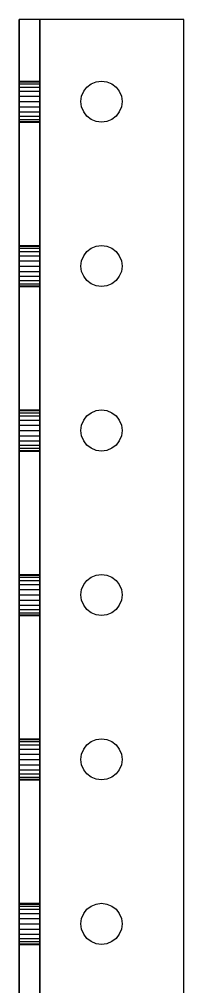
# Model space of a CAD drawing. Header units: metres. Extents: x 0 to 17, y 0 to 24.
# Drawn here: x 0 to 1, y 18.12 to 24 of the extents above; entities that cross this region are included whole.
import ezdxf

# ---------------------------------------------------------------- set-up
doc = ezdxf.new("R2010")
doc.units = ezdxf.units.M

msp = doc.modelspace()

# ---------------------------------------------------------------- linework, layer by layer
at = {"layer": 'MY3DLAYER'}
for p, q in [((0, 0, 1), (0, 24, 1)), ((0, 24), (0, 0)), ((0, 24, 1), (0, 24)), ((0.125, 24, 1), (0, 24, 1)), ((1, 24), (0, 24)), ((0.125, 0, 1), (0.125, 24, 1)), ((0.125, 24, 0.125), (0.125, 0, 0.125)), ((0.125, 24, 1), (0.125, 24, 0.125)), ((1, 24, 0.125), (0.125, 24, 0.125)), ((1, 0), (1, 24)), ((1, 0, 0.125), (1, 24, 0.125)), ((1, 24, 0.125), (1, 24)), ((0, 23.625, 0.5), (0, 23.6207, 0.4676)), ((0, 23.6207, 0.5324), (0, 23.625, 0.5)), ((0, 23.625, 0.5), (0.125, 23.625, 0.5)), ((0, 23.6083, 0.5625), (0, 23.6207, 0.5324)), ((0, 23.6207, 0.4676), (0, 23.6083, 0.4375)), ((0, 23.6207, 0.4676), (0.125, 23.6207, 0.4676)), ((0, 23.6207, 0.5324), (0.125, 23.6207, 0.5324)), ((0, 23.5884, 0.5884), (0, 23.6083, 0.5625)), ((0, 23.6083, 0.4375), (0, 23.5884, 0.4116)), ((0, 23.6083, 0.4375), (0.125, 23.6083, 0.4375)), ((0, 23.6083, 0.5625), (0.125, 23.6083, 0.5625)), ((0, 23.5625, 0.6083), (0, 23.5884, 0.5884)), ((0, 23.5884, 0.4116), (0, 23.5625, 0.3917)), ((0, 23.5884, 0.5884), (0.125, 23.5884, 0.5884)), ((0, 23.5884, 0.4116), (0.125, 23.5884, 0.4116)), ((0.125, 23.6207, 0.5324), (0.125, 23.625, 0.5)), ((0.125, 23.625, 0.5), (0.125, 23.6207, 0.4676)), ((0.125, 23.6083, 0.5625), (0.125, 23.6207, 0.5324)), ((0.125, 23.6207, 0.4676), (0.125, 23.6083, 0.4375)), ((0.125, 23.5884, 0.5884), (0.125, 23.6083, 0.5625)), ((0.125, 23.6083, 0.4375), (0.125, 23.5884, 0.4116)), ((0.125, 23.5625, 0.6083), (0.125, 23.5884, 0.5884)), ((0.125, 23.5884, 0.4116), (0.125, 23.5625, 0.3917)), ((0.3917, 23.5625), (0.4116, 23.5884)), ((0.3917, 23.5625, 0.125), (0.4116, 23.5884, 0.125)), ((0.4116, 23.5884), (0.4375, 23.6083)), ((0.4116, 23.5884, 0.125), (0.4375, 23.6083, 0.125)), ((0.4116, 23.5884), (0.4116, 23.5884, 0.125)), ((0.4375, 23.6083, 0.125), (0.4676, 23.6207, 0.125)), ((0.4375, 23.6083), (0.4676, 23.6207)), ((0.4375, 23.6083), (0.4375, 23.6083, 0.125)), ((0.4676, 23.6207, 0.125), (0.5, 23.625, 0.125)), ((0.4676, 23.6207), (0.5, 23.625)), ((0.4676, 23.6207), (0.4676, 23.6207, 0.125)), ((0.5, 23.625), (0.5, 23.625, 0.125)), ((0.5, 23.625), (0.5324, 23.6207)), ((0.5, 23.625, 0.125), (0.5324, 23.6207, 0.125)), ((0.5324, 23.6207), (0.5625, 23.6083)), ((0.5324, 23.6207, 0.125), (0.5625, 23.6083, 0.125)), ((0.5324, 23.6207), (0.5324, 23.6207, 0.125)), ((0.5625, 23.6083), (0.5625, 23.6083, 0.125)), ((0.5625, 23.6083), (0.5884, 23.5884)), ((0.5625, 23.6083, 0.125), (0.5884, 23.5884, 0.125)), ((0.5884, 23.5884), (0.5884, 23.5884, 0.125)), ((0.5884, 23.5884, 0.125), (0.6083, 23.5625, 0.125)), ((0.5884, 23.5884), (0.6083, 23.5625)), ((0, 23.5324, 0.6207), (0, 23.5625, 0.6083)), ((0, 23.5625, 0.3917), (0, 23.5324, 0.3793)), ((0, 23.5625, 0.3917), (0.125, 23.5625, 0.3917)), ((0, 23.5625, 0.6083), (0.125, 23.5625, 0.6083)), ((0, 23.5, 0.625), (0, 23.5324, 0.6207)), ((0, 23.5324, 0.3793), (0, 23.5, 0.375)), ((0, 23.5324, 0.3793), (0.125, 23.5324, 0.3793)), ((0, 23.5324, 0.6207), (0.125, 23.5324, 0.6207)), ((0.125, 23.5324, 0.6207), (0.125, 23.5625, 0.6083)), ((0.125, 23.5625, 0.3917), (0.125, 23.5324, 0.3793)), ((0.125, 23.5, 0.625), (0.125, 23.5324, 0.6207)), ((0.125, 23.5324, 0.3793), (0.125, 23.5, 0.375)), ((0.375, 23.5), (0.3793, 23.5324)), ((0.375, 23.5, 0.125), (0.3793, 23.5324, 0.125)), ((0.3793, 23.5324, 0.125), (0.3917, 23.5625, 0.125)), ((0.3793, 23.5324), (0.3917, 23.5625)), ((0.3793, 23.5324), (0.3793, 23.5324, 0.125)), ((0.3917, 23.5625), (0.3917, 23.5625, 0.125)), ((0.6083, 23.5625), (0.6207, 23.5324)), ((0.6083, 23.5625, 0.125), (0.6207, 23.5324, 0.125)), ((0.6083, 23.5625), (0.6083, 23.5625, 0.125)), ((0.6207, 23.5324, 0.125), (0.625, 23.5, 0.125)), ((0.6207, 23.5324), (0.6207, 23.5324, 0.125)), ((0.6207, 23.5324), (0.625, 23.5)), ((0, 23.5, 0.375), (0, 23.4676, 0.3793)), ((0, 23.4676, 0.6207), (0, 23.5, 0.625)), ((0, 23.5, 0.375), (0.125, 23.5, 0.375)), ((0, 23.5, 0.625), (0.125, 23.5, 0.625)), ((0.125, 23.4676, 0.6207), (0.125, 23.5, 0.625)), ((0.125, 23.5, 0.375), (0.125, 23.4676, 0.3793)), ((0.3793, 23.4676), (0.375, 23.5)), ((0.375, 23.5), (0.375, 23.5, 0.125)), ((0.3793, 23.4676, 0.125), (0.375, 23.5, 0.125)), ((0.625, 23.5, 0.125), (0.6207, 23.4676, 0.125)), ((0.625, 23.5), (0.6207, 23.4676)), ((0.625, 23.5), (0.625, 23.5, 0.125)), ((0, 23.4676, 0.3793), (0, 23.4375, 0.3917)), ((0, 23.4375, 0.6083), (0, 23.4676, 0.6207)), ((0, 23.4676, 0.3793), (0.125, 23.4676, 0.3793)), ((0, 23.4676, 0.6207), (0.125, 23.4676, 0.6207)), ((0, 23.4375, 0.3917), (0, 23.4116, 0.4116)), ((0, 23.4116, 0.5884), (0, 23.4375, 0.6083)), ((0, 23.4375, 0.3917), (0.125, 23.4375, 0.3917)), ((0, 23.4375, 0.6083), (0.125, 23.4375, 0.6083)), ((0, 23.4116, 0.4116), (0, 23.3917, 0.4375)), ((0, 23.3917, 0.5625), (0, 23.4116, 0.5884)), ((0, 23.4116, 0.5884), (0.125, 23.4116, 0.5884)), ((0, 23.4116, 0.4116), (0.125, 23.4116, 0.4116)), ((0.125, 23.4375, 0.6083), (0.125, 23.4676, 0.6207)), ((0.125, 23.4676, 0.3793), (0.125, 23.4375, 0.3917)), ((0.125, 23.4116, 0.5884), (0.125, 23.4375, 0.6083)), ((0.125, 23.4375, 0.3917), (0.125, 23.4116, 0.4116)), ((0.125, 23.3917, 0.5625), (0.125, 23.4116, 0.5884)), ((0.125, 23.4116, 0.4116), (0.125, 23.3917, 0.4375)), ((0.3793, 23.4676), (0.3793, 23.4676, 0.125)), ((0.3917, 23.4375, 0.125), (0.3793, 23.4676, 0.125)), ((0.3917, 23.4375), (0.3793, 23.4676)), ((0.3917, 23.4375), (0.3917, 23.4375, 0.125)), ((0.4116, 23.4116, 0.125), (0.3917, 23.4375, 0.125)), ((0.4116, 23.4116), (0.3917, 23.4375)), ((0.4375, 23.3917, 0.125), (0.4116, 23.4116, 0.125)), ((0.4116, 23.4116), (0.4116, 23.4116, 0.125)), ((0.4375, 23.3917), (0.4116, 23.4116)), ((0.5884, 23.4116), (0.5625, 23.3917)), ((0.5884, 23.4116, 0.125), (0.5625, 23.3917, 0.125)), ((0.6083, 23.4375, 0.125), (0.5884, 23.4116, 0.125)), ((0.6083, 23.4375), (0.5884, 23.4116)), ((0.5884, 23.4116), (0.5884, 23.4116, 0.125)), ((0.6207, 23.4676, 0.125), (0.6083, 23.4375, 0.125)), ((0.6207, 23.4676), (0.6083, 23.4375)), ((0.6083, 23.4375), (0.6083, 23.4375, 0.125)), ((0.6207, 23.4676), (0.6207, 23.4676, 0.125)), ((0, 23.3917, 0.4375), (0, 23.3793, 0.4676)), ((0, 23.3793, 0.5324), (0, 23.3917, 0.5625)), ((0, 23.3917, 0.5625), (0.125, 23.3917, 0.5625)), ((0, 23.3917, 0.4375), (0.125, 23.3917, 0.4375)), ((0, 23.375, 0.5), (0, 23.3793, 0.5324)), ((0, 23.3793, 0.4676), (0, 23.375, 0.5)), ((0, 23.3793, 0.5324), (0.125, 23.3793, 0.5324)), ((0, 23.3793, 0.4676), (0.125, 23.3793, 0.4676)), ((0, 23.375, 0.5), (0.125, 23.375, 0.5)), ((0.125, 23.3793, 0.5324), (0.125, 23.3917, 0.5625)), ((0.125, 23.3917, 0.4375), (0.125, 23.3793, 0.4676)), ((0.125, 23.375, 0.5), (0.125, 23.3793, 0.5324)), ((0.125, 23.3793, 0.4676), (0.125, 23.375, 0.5)), ((0.4676, 23.3793), (0.4375, 23.3917)), ((0.4375, 23.3917), (0.4375, 23.3917, 0.125)), ((0.4676, 23.3793, 0.125), (0.4375, 23.3917, 0.125)), ((0.5, 23.375), (0.4676, 23.3793)), ((0.4676, 23.3793), (0.4676, 23.3793, 0.125)), ((0.5, 23.375, 0.125), (0.4676, 23.3793, 0.125)), ((0.5324, 23.3793), (0.5, 23.375)), ((0.5324, 23.3793, 0.125), (0.5, 23.375, 0.125)), ((0.5, 23.375), (0.5, 23.375, 0.125)), ((0.5625, 23.3917), (0.5324, 23.3793)), ((0.5625, 23.3917, 0.125), (0.5324, 23.3793, 0.125)), ((0.5324, 23.3793), (0.5324, 23.3793, 0.125)), ((0.5625, 23.3917), (0.5625, 23.3917, 0.125)), ((0, 22.625, 0.5), (0, 22.6207, 0.4676)), ((0, 22.6207, 0.5324), (0, 22.625, 0.5)), ((0, 22.625, 0.5), (0.125, 22.625, 0.5)), ((0, 22.6207, 0.4676), (0, 22.6083, 0.4375)), ((0, 22.6083, 0.5625), (0, 22.6207, 0.5324)), ((0, 22.6207, 0.4676), (0.125, 22.6207, 0.4676)), ((0, 22.6207, 0.5324), (0.125, 22.6207, 0.5324)), ((0, 22.6083, 0.4375), (0, 22.5884, 0.4116)), ((0, 22.5884, 0.5884), (0, 22.6083, 0.5625)), ((0, 22.6083, 0.4375), (0.125, 22.6083, 0.4375)), ((0, 22.6083, 0.5625), (0.125, 22.6083, 0.5625)), ((0, 22.5625, 0.6083), (0, 22.5884, 0.5884)), ((0, 22.5884, 0.4116), (0, 22.5625, 0.3917)), ((0, 22.5884, 0.5884), (0.125, 22.5884, 0.5884)), ((0, 22.5884, 0.4116), (0.125, 22.5884, 0.4116)), ((0.125, 22.6207, 0.5324), (0.125, 22.625, 0.5)), ((0.125, 22.625, 0.5), (0.125, 22.6207, 0.4676)), ((0.125, 22.6083, 0.5625), (0.125, 22.6207, 0.5324)), ((0.125, 22.6207, 0.4676), (0.125, 22.6083, 0.4375)), ((0.125, 22.5884, 0.5884), (0.125, 22.6083, 0.5625)), ((0.125, 22.6083, 0.4375), (0.125, 22.5884, 0.4116)), ((0.125, 22.5625, 0.6083), (0.125, 22.5884, 0.5884)), ((0.125, 22.5884, 0.4116), (0.125, 22.5625, 0.3917)), ((0.3917, 22.5625), (0.4116, 22.5884)), ((0.3917, 22.5625, 0.125), (0.4116, 22.5884, 0.125)), ((0.4116, 22.5884, 0.125), (0.4375, 22.6083, 0.125)), ((0.4116, 22.5884), (0.4375, 22.6083)), ((0.4116, 22.5884), (0.4116, 22.5884, 0.125)), ((0.4375, 22.6083), (0.4676, 22.6207)), ((0.4375, 22.6083, 0.125), (0.4676, 22.6207, 0.125)), ((0.4375, 22.6083), (0.4375, 22.6083, 0.125)), ((0.4676, 22.6207), (0.5, 22.625)), ((0.4676, 22.6207, 0.125), (0.5, 22.625, 0.125)), ((0.4676, 22.6207), (0.4676, 22.6207, 0.125)), ((0.5, 22.625), (0.5, 22.625, 0.125)), ((0.5, 22.625), (0.5324, 22.6207)), ((0.5, 22.625, 0.125), (0.5324, 22.6207, 0.125)), ((0.5324, 22.6207), (0.5625, 22.6083)), ((0.5324, 22.6207, 0.125), (0.5625, 22.6083, 0.125)), ((0.5324, 22.6207), (0.5324, 22.6207, 0.125)), ((0.5625, 22.6083), (0.5625, 22.6083, 0.125)), ((0.5625, 22.6083), (0.5884, 22.5884)), ((0.5625, 22.6083, 0.125), (0.5884, 22.5884, 0.125)), ((0.5884, 22.5884, 0.125), (0.6083, 22.5625, 0.125)), ((0.5884, 22.5884), (0.5884, 22.5884, 0.125)), ((0.5884, 22.5884), (0.6083, 22.5625)), ((0, 22.5324, 0.6207), (0, 22.5625, 0.6083)), ((0, 22.5625, 0.3917), (0, 22.5324, 0.3793)), ((0, 22.5625, 0.6083), (0.125, 22.5625, 0.6083)), ((0, 22.5625, 0.3917), (0.125, 22.5625, 0.3917)), ((0, 22.5, 0.625), (0, 22.5324, 0.6207)), ((0, 22.5324, 0.3793), (0, 22.5, 0.375)), ((0, 22.5324, 0.6207), (0.125, 22.5324, 0.6207)), ((0, 22.5324, 0.3793), (0.125, 22.5324, 0.3793)), ((0.125, 22.5324, 0.6207), (0.125, 22.5625, 0.6083)), ((0.125, 22.5625, 0.3917), (0.125, 22.5324, 0.3793)), ((0.125, 22.5, 0.625), (0.125, 22.5324, 0.6207)), ((0.125, 22.5324, 0.3793), (0.125, 22.5, 0.375)), ((0.375, 22.5, 0.125), (0.3793, 22.5324, 0.125)), ((0.375, 22.5), (0.3793, 22.5324)), ((0.3793, 22.5324), (0.3917, 22.5625)), ((0.3793, 22.5324, 0.125), (0.3917, 22.5625, 0.125)), ((0.3793, 22.5324), (0.3793, 22.5324, 0.125)), ((0.3917, 22.5625), (0.3917, 22.5625, 0.125)), ((0.6083, 22.5625), (0.6207, 22.5324)), ((0.6083, 22.5625, 0.125), (0.6207, 22.5324, 0.125)), ((0.6083, 22.5625), (0.6083, 22.5625, 0.125)), ((0.6207, 22.5324), (0.625, 22.5)), ((0.6207, 22.5324, 0.125), (0.625, 22.5, 0.125)), ((0.6207, 22.5324), (0.6207, 22.5324, 0.125)), ((0, 22.4676, 0.6207), (0, 22.5, 0.625)), ((0, 22.5, 0.375), (0, 22.4676, 0.3793)), ((0, 22.5, 0.625), (0.125, 22.5, 0.625)), ((0, 22.5, 0.375), (0.125, 22.5, 0.375)), ((0.125, 22.4676, 0.6207), (0.125, 22.5, 0.625)), ((0.125, 22.5, 0.375), (0.125, 22.4676, 0.3793)), ((0.375, 22.5), (0.375, 22.5, 0.125)), ((0.3793, 22.4676), (0.375, 22.5)), ((0.3793, 22.4676, 0.125), (0.375, 22.5, 0.125)), ((0.625, 22.5, 0.125), (0.6207, 22.4676, 0.125)), ((0.625, 22.5), (0.6207, 22.4676)), ((0.625, 22.5), (0.625, 22.5, 0.125)), ((0, 22.4676, 0.3793), (0, 22.4375, 0.3917)), ((0, 22.4375, 0.6083), (0, 22.4676, 0.6207)), ((0, 22.4676, 0.6207), (0.125, 22.4676, 0.6207)), ((0, 22.4676, 0.3793), (0.125, 22.4676, 0.3793)), ((0, 22.4375, 0.3917), (0, 22.4116, 0.4116)), ((0, 22.4116, 0.5884), (0, 22.4375, 0.6083)), ((0, 22.4375, 0.3917), (0.125, 22.4375, 0.3917)), ((0, 22.4375, 0.6083), (0.125, 22.4375, 0.6083)), ((0, 22.4116, 0.4116), (0, 22.3917, 0.4375)), ((0, 22.3917, 0.5625), (0, 22.4116, 0.5884)), ((0, 22.4116, 0.5884), (0.125, 22.4116, 0.5884)), ((0, 22.4116, 0.4116), (0.125, 22.4116, 0.4116)), ((0.125, 22.4375, 0.6083), (0.125, 22.4676, 0.6207)), ((0.125, 22.4676, 0.3793), (0.125, 22.4375, 0.3917)), ((0.125, 22.4116, 0.5884), (0.125, 22.4375, 0.6083)), ((0.125, 22.4375, 0.3917), (0.125, 22.4116, 0.4116)), ((0.125, 22.3917, 0.5625), (0.125, 22.4116, 0.5884)), ((0.125, 22.4116, 0.4116), (0.125, 22.3917, 0.4375)), ((0.3917, 22.4375, 0.125), (0.3793, 22.4676, 0.125)), ((0.3917, 22.4375), (0.3793, 22.4676)), ((0.3793, 22.4676), (0.3793, 22.4676, 0.125)), ((0.4116, 22.4116), (0.3917, 22.4375)), ((0.3917, 22.4375), (0.3917, 22.4375, 0.125)), ((0.4116, 22.4116, 0.125), (0.3917, 22.4375, 0.125)), ((0.4116, 22.4116), (0.4116, 22.4116, 0.125)), ((0.4375, 22.3917), (0.4116, 22.4116)), ((0.4375, 22.3917, 0.125), (0.4116, 22.4116, 0.125)), ((0.5884, 22.4116), (0.5625, 22.3917)), ((0.5884, 22.4116, 0.125), (0.5625, 22.3917, 0.125)), ((0.6083, 22.4375), (0.5884, 22.4116)), ((0.6083, 22.4375, 0.125), (0.5884, 22.4116, 0.125)), ((0.5884, 22.4116), (0.5884, 22.4116, 0.125)), ((0.6207, 22.4676), (0.6083, 22.4375)), ((0.6207, 22.4676, 0.125), (0.6083, 22.4375, 0.125)), ((0.6083, 22.4375), (0.6083, 22.4375, 0.125)), ((0.6207, 22.4676), (0.6207, 22.4676, 0.125)), ((0, 22.3917, 0.4375), (0, 22.3793, 0.4676)), ((0, 22.3793, 0.5324), (0, 22.3917, 0.5625)), ((0, 22.3917, 0.5625), (0.125, 22.3917, 0.5625)), ((0, 22.3917, 0.4375), (0.125, 22.3917, 0.4375)), ((0, 22.375, 0.5), (0, 22.3793, 0.5324)), ((0, 22.3793, 0.4676), (0, 22.375, 0.5)), ((0, 22.3793, 0.5324), (0.125, 22.3793, 0.5324)), ((0, 22.3793, 0.4676), (0.125, 22.3793, 0.4676)), ((0, 22.375, 0.5), (0.125, 22.375, 0.5)), ((0.125, 22.3793, 0.5324), (0.125, 22.3917, 0.5625)), ((0.125, 22.3917, 0.4375), (0.125, 22.3793, 0.4676)), ((0.125, 22.375, 0.5), (0.125, 22.3793, 0.5324)), ((0.125, 22.3793, 0.4676), (0.125, 22.375, 0.5)), ((0.4676, 22.3793), (0.4375, 22.3917)), ((0.4375, 22.3917), (0.4375, 22.3917, 0.125)), ((0.4676, 22.3793, 0.125), (0.4375, 22.3917, 0.125)), ((0.4676, 22.3793), (0.4676, 22.3793, 0.125)), ((0.5, 22.375), (0.4676, 22.3793)), ((0.5, 22.375, 0.125), (0.4676, 22.3793, 0.125)), ((0.5324, 22.3793, 0.125), (0.5, 22.375, 0.125)), ((0.5324, 22.3793), (0.5, 22.375)), ((0.5, 22.375), (0.5, 22.375, 0.125)), ((0.5625, 22.3917), (0.5324, 22.3793)), ((0.5625, 22.3917, 0.125), (0.5324, 22.3793, 0.125)), ((0.5324, 22.3793), (0.5324, 22.3793, 0.125)), ((0.5625, 22.3917), (0.5625, 22.3917, 0.125)), ((0, 21.625, 0.5), (0, 21.6207, 0.4676)), ((0, 21.6207, 0.5324), (0, 21.625, 0.5)), ((0, 21.625, 0.5), (0.125, 21.625, 0.5)), ((0, 21.6207, 0.4676), (0, 21.6083, 0.4375)), ((0, 21.6083, 0.5625), (0, 21.6207, 0.5324)), ((0, 21.6207, 0.5324), (0.125, 21.6207, 0.5324)), ((0, 21.6207, 0.4676), (0.125, 21.6207, 0.4676)), ((0, 21.6083, 0.4375), (0, 21.5884, 0.4116)), ((0, 21.5884, 0.5884), (0, 21.6083, 0.5625)), ((0, 21.6083, 0.5625), (0.125, 21.6083, 0.5625)), ((0, 21.6083, 0.4375), (0.125, 21.6083, 0.4375)), ((0, 21.5884, 0.4116), (0, 21.5625, 0.3917)), ((0, 21.5625, 0.6083), (0, 21.5884, 0.5884)), ((0, 21.5884, 0.5884), (0.125, 21.5884, 0.5884)), ((0, 21.5884, 0.4116), (0.125, 21.5884, 0.4116)), ((0.125, 21.6207, 0.5324), (0.125, 21.625, 0.5)), ((0.125, 21.625, 0.5), (0.125, 21.6207, 0.4676)), ((0.125, 21.6083, 0.5625), (0.125, 21.6207, 0.5324)), ((0.125, 21.6207, 0.4676), (0.125, 21.6083, 0.4375)), ((0.125, 21.5884, 0.5884), (0.125, 21.6083, 0.5625)), ((0.125, 21.6083, 0.4375), (0.125, 21.5884, 0.4116)), ((0.125, 21.5625, 0.6083), (0.125, 21.5884, 0.5884)), ((0.125, 21.5884, 0.4116), (0.125, 21.5625, 0.3917)), ((0.3917, 21.5625), (0.4116, 21.5884)), ((0.3917, 21.5625, 0.125), (0.4116, 21.5884, 0.125)), ((0.4116, 21.5884), (0.4375, 21.6083)), ((0.4116, 21.5884, 0.125), (0.4375, 21.6083, 0.125)), ((0.4116, 21.5884), (0.4116, 21.5884, 0.125)), ((0.4375, 21.6083), (0.4676, 21.6207)), ((0.4375, 21.6083, 0.125), (0.4676, 21.6207, 0.125)), ((0.4375, 21.6083), (0.4375, 21.6083, 0.125)), ((0.4676, 21.6207), (0.5, 21.625)), ((0.4676, 21.6207, 0.125), (0.5, 21.625, 0.125)), ((0.4676, 21.6207), (0.4676, 21.6207, 0.125)), ((0.5, 21.625), (0.5324, 21.6207)), ((0.5, 21.625), (0.5, 21.625, 0.125)), ((0.5, 21.625, 0.125), (0.5324, 21.6207, 0.125)), ((0.5324, 21.6207), (0.5625, 21.6083)), ((0.5324, 21.6207, 0.125), (0.5625, 21.6083, 0.125)), ((0.5324, 21.6207), (0.5324, 21.6207, 0.125)), ((0.5625, 21.6083), (0.5884, 21.5884)), ((0.5625, 21.6083), (0.5625, 21.6083, 0.125)), ((0.5625, 21.6083, 0.125), (0.5884, 21.5884, 0.125)), ((0.5884, 21.5884), (0.6083, 21.5625)), ((0.5884, 21.5884, 0.125), (0.6083, 21.5625, 0.125)), ((0.5884, 21.5884), (0.5884, 21.5884, 0.125)), ((0, 21.5625, 0.3917), (0, 21.5324, 0.3793)), ((0, 21.5324, 0.6207), (0, 21.5625, 0.6083)), ((0, 21.5625, 0.3917), (0.125, 21.5625, 0.3917)), ((0, 21.5625, 0.6083), (0.125, 21.5625, 0.6083)), ((0, 21.5324, 0.3793), (0, 21.5, 0.375)), ((0, 21.5, 0.625), (0, 21.5324, 0.6207)), ((0, 21.5324, 0.6207), (0.125, 21.5324, 0.6207)), ((0, 21.5324, 0.3793), (0.125, 21.5324, 0.3793)), ((0.125, 21.5324, 0.6207), (0.125, 21.5625, 0.6083)), ((0.125, 21.5625, 0.3917), (0.125, 21.5324, 0.3793)), ((0.125, 21.5, 0.625), (0.125, 21.5324, 0.6207)), ((0.125, 21.5324, 0.3793), (0.125, 21.5, 0.375)), ((0.375, 21.5, 0.125), (0.3793, 21.5324, 0.125)), ((0.375, 21.5), (0.3793, 21.5324)), ((0.3793, 21.5324), (0.3917, 21.5625)), ((0.3793, 21.5324, 0.125), (0.3917, 21.5625, 0.125)), ((0.3793, 21.5324), (0.3793, 21.5324, 0.125)), ((0.3917, 21.5625), (0.3917, 21.5625, 0.125)), ((0.6083, 21.5625), (0.6083, 21.5625, 0.125)), ((0.6083, 21.5625), (0.6207, 21.5324)), ((0.6083, 21.5625, 0.125), (0.6207, 21.5324, 0.125)), ((0.6207, 21.5324, 0.125), (0.625, 21.5, 0.125)), ((0.6207, 21.5324), (0.6207, 21.5324, 0.125)), ((0.6207, 21.5324), (0.625, 21.5)), ((0, 21.4676, 0.6207), (0, 21.5, 0.625)), ((0, 21.5, 0.375), (0, 21.4676, 0.3793)), ((0, 21.5, 0.625), (0.125, 21.5, 0.625)), ((0, 21.5, 0.375), (0.125, 21.5, 0.375)), ((0.125, 21.4676, 0.6207), (0.125, 21.5, 0.625)), ((0.125, 21.5, 0.375), (0.125, 21.4676, 0.3793)), ((0.3793, 21.4676, 0.125), (0.375, 21.5, 0.125)), ((0.375, 21.5), (0.375, 21.5, 0.125)), ((0.3793, 21.4676), (0.375, 21.5)), ((0.625, 21.5), (0.6207, 21.4676)), ((0.625, 21.5, 0.125), (0.6207, 21.4676, 0.125)), ((0.625, 21.5), (0.625, 21.5, 0.125)), ((0, 21.4375, 0.6083), (0, 21.4676, 0.6207)), ((0, 21.4676, 0.3793), (0, 21.4375, 0.3917)), ((0, 21.4676, 0.6207), (0.125, 21.4676, 0.6207)), ((0, 21.4676, 0.3793), (0.125, 21.4676, 0.3793)), ((0, 21.4116, 0.5884), (0, 21.4375, 0.6083)), ((0, 21.4375, 0.3917), (0, 21.4116, 0.4116)), ((0, 21.4375, 0.6083), (0.125, 21.4375, 0.6083)), ((0, 21.4375, 0.3917), (0.125, 21.4375, 0.3917)), ((0, 21.3917, 0.5625), (0, 21.4116, 0.5884)), ((0, 21.4116, 0.4116), (0, 21.3917, 0.4375)), ((0, 21.4116, 0.5884), (0.125, 21.4116, 0.5884)), ((0, 21.4116, 0.4116), (0.125, 21.4116, 0.4116)), ((0.125, 21.4375, 0.6083), (0.125, 21.4676, 0.6207)), ((0.125, 21.4676, 0.3793), (0.125, 21.4375, 0.3917)), ((0.125, 21.4116, 0.5884), (0.125, 21.4375, 0.6083)), ((0.125, 21.4375, 0.3917), (0.125, 21.4116, 0.4116)), ((0.125, 21.3917, 0.5625), (0.125, 21.4116, 0.5884)), ((0.125, 21.4116, 0.4116), (0.125, 21.3917, 0.4375)), ((0.3793, 21.4676), (0.3793, 21.4676, 0.125)), ((0.3917, 21.4375), (0.3793, 21.4676)), ((0.3917, 21.4375, 0.125), (0.3793, 21.4676, 0.125)), ((0.4116, 21.4116, 0.125), (0.3917, 21.4375, 0.125)), ((0.3917, 21.4375), (0.3917, 21.4375, 0.125)), ((0.4116, 21.4116), (0.3917, 21.4375)), ((0.4375, 21.3917, 0.125), (0.4116, 21.4116, 0.125)), ((0.4116, 21.4116), (0.4116, 21.4116, 0.125)), ((0.4375, 21.3917), (0.4116, 21.4116)), ((0.5884, 21.4116), (0.5625, 21.3917)), ((0.5884, 21.4116, 0.125), (0.5625, 21.3917, 0.125)), ((0.6083, 21.4375, 0.125), (0.5884, 21.4116, 0.125)), ((0.6083, 21.4375), (0.5884, 21.4116)), ((0.5884, 21.4116), (0.5884, 21.4116, 0.125)), ((0.6207, 21.4676, 0.125), (0.6083, 21.4375, 0.125)), ((0.6207, 21.4676), (0.6083, 21.4375)), ((0.6083, 21.4375), (0.6083, 21.4375, 0.125)), ((0.6207, 21.4676), (0.6207, 21.4676, 0.125)), ((0, 21.3793, 0.5324), (0, 21.3917, 0.5625)), ((0, 21.3917, 0.4375), (0, 21.3793, 0.4676)), ((0, 21.3917, 0.4375), (0.125, 21.3917, 0.4375)), ((0, 21.3917, 0.5625), (0.125, 21.3917, 0.5625)), ((0, 21.3793, 0.4676), (0, 21.375, 0.5)), ((0, 21.375, 0.5), (0, 21.3793, 0.5324)), ((0, 21.3793, 0.5324), (0.125, 21.3793, 0.5324)), ((0, 21.3793, 0.4676), (0.125, 21.3793, 0.4676)), ((0, 21.375, 0.5), (0.125, 21.375, 0.5)), ((0.125, 21.3793, 0.5324), (0.125, 21.3917, 0.5625)), ((0.125, 21.3917, 0.4375), (0.125, 21.3793, 0.4676)), ((0.125, 21.375, 0.5), (0.125, 21.3793, 0.5324)), ((0.125, 21.3793, 0.4676), (0.125, 21.375, 0.5)), ((0.4676, 21.3793, 0.125), (0.4375, 21.3917, 0.125)), ((0.4375, 21.3917), (0.4375, 21.3917, 0.125)), ((0.4676, 21.3793), (0.4375, 21.3917)), ((0.5, 21.375, 0.125), (0.4676, 21.3793, 0.125)), ((0.5, 21.375), (0.4676, 21.3793)), ((0.4676, 21.3793), (0.4676, 21.3793, 0.125)), ((0.5324, 21.3793), (0.5, 21.375)), ((0.5324, 21.3793, 0.125), (0.5, 21.375, 0.125)), ((0.5, 21.375), (0.5, 21.375, 0.125)), ((0.5625, 21.3917), (0.5324, 21.3793)), ((0.5625, 21.3917, 0.125), (0.5324, 21.3793, 0.125)), ((0.5324, 21.3793), (0.5324, 21.3793, 0.125)), ((0.5625, 21.3917), (0.5625, 21.3917, 0.125)), ((0, 20.625, 0.5), (0, 20.6207, 0.4676)), ((0, 20.6207, 0.5324), (0, 20.625, 0.5)), ((0, 20.625, 0.5), (0.125, 20.625, 0.5)), ((0, 20.6207, 0.4676), (0, 20.6083, 0.4375)), ((0, 20.6083, 0.5625), (0, 20.6207, 0.5324)), ((0, 20.6207, 0.4676), (0.125, 20.6207, 0.4676)), ((0, 20.6207, 0.5324), (0.125, 20.6207, 0.5324)), ((0, 20.5884, 0.5884), (0, 20.6083, 0.5625)), ((0, 20.6083, 0.4375), (0, 20.5884, 0.4116)), ((0, 20.6083, 0.4375), (0.125, 20.6083, 0.4375)), ((0, 20.6083, 0.5625), (0.125, 20.6083, 0.5625)), ((0, 20.5625, 0.6083), (0, 20.5884, 0.5884)), ((0, 20.5884, 0.4116), (0, 20.5625, 0.3917)), ((0, 20.5884, 0.4116), (0.125, 20.5884, 0.4116)), ((0, 20.5884, 0.5884), (0.125, 20.5884, 0.5884)), ((0.125, 20.6207, 0.5324), (0.125, 20.625, 0.5)), ((0.125, 20.625, 0.5), (0.125, 20.6207, 0.4676)), ((0.125, 20.6083, 0.5625), (0.125, 20.6207, 0.5324)), ((0.125, 20.6207, 0.4676), (0.125, 20.6083, 0.4375)), ((0.125, 20.5884, 0.5884), (0.125, 20.6083, 0.5625)), ((0.125, 20.6083, 0.4375), (0.125, 20.5884, 0.4116)), ((0.125, 20.5625, 0.6083), (0.125, 20.5884, 0.5884)), ((0.125, 20.5884, 0.4116), (0.125, 20.5625, 0.3917)), ((0.3917, 20.5625), (0.4116, 20.5884)), ((0.3917, 20.5625, 0.125), (0.4116, 20.5884, 0.125)), ((0.4116, 20.5884), (0.4375, 20.6083)), ((0.4116, 20.5884, 0.125), (0.4375, 20.6083, 0.125)), ((0.4116, 20.5884), (0.4116, 20.5884, 0.125)), ((0.4375, 20.6083), (0.4676, 20.6207)), ((0.4375, 20.6083, 0.125), (0.4676, 20.6207, 0.125)), ((0.4375, 20.6083), (0.4375, 20.6083, 0.125)), ((0.4676, 20.6207), (0.5, 20.625)), ((0.4676, 20.6207, 0.125), (0.5, 20.625, 0.125)), ((0.4676, 20.6207), (0.4676, 20.6207, 0.125)), ((0.5, 20.625), (0.5, 20.625, 0.125)), ((0.5, 20.625), (0.5324, 20.6207)), ((0.5, 20.625, 0.125), (0.5324, 20.6207, 0.125)), ((0.5324, 20.6207), (0.5324, 20.6207, 0.125)), ((0.5324, 20.6207), (0.5625, 20.6083)), ((0.5324, 20.6207, 0.125), (0.5625, 20.6083, 0.125)), ((0.5625, 20.6083), (0.5884, 20.5884)), ((0.5625, 20.6083, 0.125), (0.5884, 20.5884, 0.125)), ((0.5625, 20.6083), (0.5625, 20.6083, 0.125)), ((0.5884, 20.5884), (0.5884, 20.5884, 0.125)), ((0.5884, 20.5884), (0.6083, 20.5625)), ((0.5884, 20.5884, 0.125), (0.6083, 20.5625, 0.125)), ((0, 20.5625, 0.3917), (0, 20.5324, 0.3793)), ((0, 20.5324, 0.6207), (0, 20.5625, 0.6083)), ((0, 20.5625, 0.6083), (0.125, 20.5625, 0.6083)), ((0, 20.5625, 0.3917), (0.125, 20.5625, 0.3917)), ((0, 20.5, 0.625), (0, 20.5324, 0.6207)), ((0, 20.5324, 0.3793), (0, 20.5, 0.375)), ((0, 20.5324, 0.3793), (0.125, 20.5324, 0.3793)), ((0, 20.5324, 0.6207), (0.125, 20.5324, 0.6207)), ((0.125, 20.5324, 0.6207), (0.125, 20.5625, 0.6083)), ((0.125, 20.5625, 0.3917), (0.125, 20.5324, 0.3793)), ((0.125, 20.5, 0.625), (0.125, 20.5324, 0.6207)), ((0.125, 20.5324, 0.3793), (0.125, 20.5, 0.375)), ((0.375, 20.5), (0.3793, 20.5324)), ((0.375, 20.5, 0.125), (0.3793, 20.5324, 0.125)), ((0.3793, 20.5324), (0.3917, 20.5625)), ((0.3793, 20.5324, 0.125), (0.3917, 20.5625, 0.125)), ((0.3793, 20.5324), (0.3793, 20.5324, 0.125)), ((0.3917, 20.5625), (0.3917, 20.5625, 0.125)), ((0.6083, 20.5625, 0.125), (0.6207, 20.5324, 0.125)), ((0.6083, 20.5625), (0.6083, 20.5625, 0.125)), ((0.6083, 20.5625), (0.6207, 20.5324)), ((0.6207, 20.5324), (0.625, 20.5)), ((0.6207, 20.5324, 0.125), (0.625, 20.5, 0.125)), ((0.6207, 20.5324), (0.6207, 20.5324, 0.125)), ((0, 20.4676, 0.6207), (0, 20.5, 0.625)), ((0, 20.5, 0.375), (0, 20.4676, 0.3793)), ((0, 20.5, 0.375), (0.125, 20.5, 0.375)), ((0, 20.5, 0.625), (0.125, 20.5, 0.625)), ((0.125, 20.4676, 0.6207), (0.125, 20.5, 0.625)), ((0.125, 20.5, 0.375), (0.125, 20.4676, 0.3793)), ((0.3793, 20.4676), (0.375, 20.5)), ((0.375, 20.5), (0.375, 20.5, 0.125)), ((0.3793, 20.4676, 0.125), (0.375, 20.5, 0.125)), ((0.625, 20.5), (0.6207, 20.4676)), ((0.625, 20.5, 0.125), (0.6207, 20.4676, 0.125)), ((0.625, 20.5), (0.625, 20.5, 0.125)), ((0, 20.4375, 0.6083), (0, 20.4676, 0.6207)), ((0, 20.4676, 0.3793), (0, 20.4375, 0.3917)), ((0, 20.4676, 0.3793), (0.125, 20.4676, 0.3793)), ((0, 20.4676, 0.6207), (0.125, 20.4676, 0.6207)), ((0, 20.4116, 0.5884), (0, 20.4375, 0.6083)), ((0, 20.4375, 0.3917), (0, 20.4116, 0.4116)), ((0, 20.4375, 0.3917), (0.125, 20.4375, 0.3917)), ((0, 20.4375, 0.6083), (0.125, 20.4375, 0.6083)), ((0, 20.4116, 0.4116), (0, 20.3917, 0.4375)), ((0, 20.3917, 0.5625), (0, 20.4116, 0.5884)), ((0, 20.4116, 0.5884), (0.125, 20.4116, 0.5884)), ((0, 20.4116, 0.4116), (0.125, 20.4116, 0.4116)), ((0.125, 20.4375, 0.6083), (0.125, 20.4676, 0.6207)), ((0.125, 20.4676, 0.3793), (0.125, 20.4375, 0.3917)), ((0.125, 20.4116, 0.5884), (0.125, 20.4375, 0.6083)), ((0.125, 20.4375, 0.3917), (0.125, 20.4116, 0.4116)), ((0.125, 20.3917, 0.5625), (0.125, 20.4116, 0.5884)), ((0.125, 20.4116, 0.4116), (0.125, 20.3917, 0.4375)), ((0.3793, 20.4676), (0.3793, 20.4676, 0.125)), ((0.3917, 20.4375, 0.125), (0.3793, 20.4676, 0.125)), ((0.3917, 20.4375), (0.3793, 20.4676)), ((0.3917, 20.4375), (0.3917, 20.4375, 0.125)), ((0.4116, 20.4116), (0.3917, 20.4375)), ((0.4116, 20.4116, 0.125), (0.3917, 20.4375, 0.125)), ((0.4116, 20.4116), (0.4116, 20.4116, 0.125)), ((0.4375, 20.3917, 0.125), (0.4116, 20.4116, 0.125)), ((0.4375, 20.3917), (0.4116, 20.4116)), ((0.5884, 20.4116), (0.5625, 20.3917)), ((0.5884, 20.4116, 0.125), (0.5625, 20.3917, 0.125)), ((0.6083, 20.4375), (0.5884, 20.4116)), ((0.6083, 20.4375, 0.125), (0.5884, 20.4116, 0.125)), ((0.5884, 20.4116), (0.5884, 20.4116, 0.125)), ((0.6207, 20.4676), (0.6083, 20.4375)), ((0.6207, 20.4676, 0.125), (0.6083, 20.4375, 0.125)), ((0.6083, 20.4375), (0.6083, 20.4375, 0.125)), ((0.6207, 20.4676), (0.6207, 20.4676, 0.125)), ((0, 20.3917, 0.4375), (0, 20.3793, 0.4676)), ((0, 20.3793, 0.5324), (0, 20.3917, 0.5625)), ((0, 20.3917, 0.5625), (0.125, 20.3917, 0.5625)), ((0, 20.3917, 0.4375), (0.125, 20.3917, 0.4375)), ((0, 20.375, 0.5), (0, 20.3793, 0.5324)), ((0, 20.3793, 0.4676), (0, 20.375, 0.5)), ((0, 20.3793, 0.4676), (0.125, 20.3793, 0.4676)), ((0, 20.3793, 0.5324), (0.125, 20.3793, 0.5324)), ((0, 20.375, 0.5), (0.125, 20.375, 0.5)), ((0.125, 20.3793, 0.5324), (0.125, 20.3917, 0.5625)), ((0.125, 20.3917, 0.4375), (0.125, 20.3793, 0.4676)), ((0.125, 20.375, 0.5), (0.125, 20.3793, 0.5324)), ((0.125, 20.3793, 0.4676), (0.125, 20.375, 0.5)), ((0.4676, 20.3793), (0.4375, 20.3917)), ((0.4375, 20.3917), (0.4375, 20.3917, 0.125)), ((0.4676, 20.3793, 0.125), (0.4375, 20.3917, 0.125)), ((0.4676, 20.3793), (0.4676, 20.3793, 0.125)), ((0.5, 20.375, 0.125), (0.4676, 20.3793, 0.125)), ((0.5, 20.375), (0.4676, 20.3793)), ((0.5324, 20.3793), (0.5, 20.375)), ((0.5324, 20.3793, 0.125), (0.5, 20.375, 0.125)), ((0.5, 20.375), (0.5, 20.375, 0.125)), ((0.5625, 20.3917, 0.125), (0.5324, 20.3793, 0.125)), ((0.5625, 20.3917), (0.5324, 20.3793)), ((0.5324, 20.3793), (0.5324, 20.3793, 0.125)), ((0.5625, 20.3917), (0.5625, 20.3917, 0.125)), ((0, 19.625, 0.5), (0, 19.6207, 0.4676)), ((0, 19.6207, 0.5324), (0, 19.625, 0.5)), ((0, 19.625, 0.5), (0.125, 19.625, 0.5)), ((0, 19.6207, 0.4676), (0, 19.6083, 0.4375)), ((0, 19.6083, 0.5625), (0, 19.6207, 0.5324)), ((0, 19.6207, 0.4676), (0.125, 19.6207, 0.4676)), ((0, 19.6207, 0.5324), (0.125, 19.6207, 0.5324)), ((0, 19.5884, 0.5884), (0, 19.6083, 0.5625)), ((0, 19.6083, 0.4375), (0, 19.5884, 0.4116)), ((0, 19.6083, 0.4375), (0.125, 19.6083, 0.4375)), ((0, 19.6083, 0.5625), (0.125, 19.6083, 0.5625)), ((0, 19.5625, 0.6083), (0, 19.5884, 0.5884)), ((0, 19.5884, 0.4116), (0, 19.5625, 0.3917)), ((0, 19.5884, 0.5884), (0.125, 19.5884, 0.5884)), ((0, 19.5884, 0.4116), (0.125, 19.5884, 0.4116)), ((0.125, 19.6207, 0.5324), (0.125, 19.625, 0.5)), ((0.125, 19.625, 0.5), (0.125, 19.6207, 0.4676)), ((0.125, 19.6083, 0.5625), (0.125, 19.6207, 0.5324)), ((0.125, 19.6207, 0.4676), (0.125, 19.6083, 0.4375)), ((0.125, 19.5884, 0.5884), (0.125, 19.6083, 0.5625)), ((0.125, 19.6083, 0.4375), (0.125, 19.5884, 0.4116)), ((0.125, 19.5625, 0.6083), (0.125, 19.5884, 0.5884)), ((0.125, 19.5884, 0.4116), (0.125, 19.5625, 0.3917)), ((0.3917, 19.5625), (0.4116, 19.5884)), ((0.3917, 19.5625, 0.125), (0.4116, 19.5884, 0.125)), ((0.4116, 19.5884, 0.125), (0.4375, 19.6083, 0.125)), ((0.4116, 19.5884), (0.4375, 19.6083)), ((0.4116, 19.5884), (0.4116, 19.5884, 0.125)), ((0.4375, 19.6083, 0.125), (0.4676, 19.6207, 0.125)), ((0.4375, 19.6083), (0.4676, 19.6207)), ((0.4375, 19.6083), (0.4375, 19.6083, 0.125)), ((0.4676, 19.6207), (0.5, 19.625)), ((0.4676, 19.6207, 0.125), (0.5, 19.625, 0.125)), ((0.4676, 19.6207), (0.4676, 19.6207, 0.125)), ((0.5, 19.625), (0.5324, 19.6207)), ((0.5, 19.625, 0.125), (0.5324, 19.6207, 0.125)), ((0.5, 19.625), (0.5, 19.625, 0.125)), ((0.5324, 19.6207), (0.5625, 19.6083)), ((0.5324, 19.6207), (0.5324, 19.6207, 0.125)), ((0.5324, 19.6207, 0.125), (0.5625, 19.6083, 0.125)), ((0.5625, 19.6083), (0.5625, 19.6083, 0.125)), ((0.5625, 19.6083), (0.5884, 19.5884)), ((0.5625, 19.6083, 0.125), (0.5884, 19.5884, 0.125)), ((0.5884, 19.5884), (0.6083, 19.5625)), ((0.5884, 19.5884, 0.125), (0.6083, 19.5625, 0.125)), ((0.5884, 19.5884), (0.5884, 19.5884, 0.125)), ((0, 19.5625, 0.3917), (0, 19.5324, 0.3793)), ((0, 19.5324, 0.6207), (0, 19.5625, 0.6083)), ((0, 19.5625, 0.6083), (0.125, 19.5625, 0.6083)), ((0, 19.5625, 0.3917), (0.125, 19.5625, 0.3917)), ((0, 19.5, 0.625), (0, 19.5324, 0.6207)), ((0, 19.5324, 0.3793), (0, 19.5, 0.375)), ((0, 19.5324, 0.6207), (0.125, 19.5324, 0.6207)), ((0, 19.5324, 0.3793), (0.125, 19.5324, 0.3793)), ((0.125, 19.5324, 0.6207), (0.125, 19.5625, 0.6083)), ((0.125, 19.5625, 0.3917), (0.125, 19.5324, 0.3793)), ((0.125, 19.5324, 0.3793), (0.125, 19.5, 0.375)), ((0.125, 19.5, 0.625), (0.125, 19.5324, 0.6207)), ((0.375, 19.5, 0.125), (0.3793, 19.5324, 0.125)), ((0.375, 19.5), (0.3793, 19.5324)), ((0.3793, 19.5324), (0.3917, 19.5625)), ((0.3793, 19.5324, 0.125), (0.3917, 19.5625, 0.125)), ((0.3793, 19.5324), (0.3793, 19.5324, 0.125)), ((0.3917, 19.5625), (0.3917, 19.5625, 0.125)), ((0.6083, 19.5625, 0.125), (0.6207, 19.5324, 0.125)), ((0.6083, 19.5625), (0.6083, 19.5625, 0.125)), ((0.6083, 19.5625), (0.6207, 19.5324)), ((0.6207, 19.5324, 0.125), (0.625, 19.5, 0.125)), ((0.6207, 19.5324), (0.625, 19.5)), ((0.6207, 19.5324), (0.6207, 19.5324, 0.125)), ((0, 19.5, 0.375), (0, 19.4676, 0.3793)), ((0, 19.4676, 0.6207), (0, 19.5, 0.625)), ((0, 19.5, 0.625), (0.125, 19.5, 0.625)), ((0, 19.5, 0.375), (0.125, 19.5, 0.375)), ((0.125, 19.5, 0.375), (0.125, 19.4676, 0.3793)), ((0.125, 19.4676, 0.6207), (0.125, 19.5, 0.625)), ((0.3793, 19.4676, 0.125), (0.375, 19.5, 0.125)), ((0.375, 19.5), (0.375, 19.5, 0.125)), ((0.3793, 19.4676), (0.375, 19.5)), ((0.625, 19.5), (0.6207, 19.4676)), ((0.625, 19.5, 0.125), (0.6207, 19.4676, 0.125)), ((0.625, 19.5), (0.625, 19.5, 0.125)), ((0, 19.4676, 0.3793), (0, 19.4375, 0.3917)), ((0, 19.4375, 0.6083), (0, 19.4676, 0.6207)), ((0, 19.4676, 0.6207), (0.125, 19.4676, 0.6207)), ((0, 19.4676, 0.3793), (0.125, 19.4676, 0.3793)), ((0, 19.4375, 0.3917), (0, 19.4116, 0.4116)), ((0, 19.4116, 0.5884), (0, 19.4375, 0.6083)), ((0, 19.4375, 0.6083), (0.125, 19.4375, 0.6083)), ((0, 19.4375, 0.3917), (0.125, 19.4375, 0.3917)), ((0, 19.3917, 0.5625), (0, 19.4116, 0.5884)), ((0, 19.4116, 0.4116), (0, 19.3917, 0.4375)), ((0, 19.4116, 0.5884), (0.125, 19.4116, 0.5884)), ((0, 19.4116, 0.4116), (0.125, 19.4116, 0.4116)), ((0.125, 19.4676, 0.3793), (0.125, 19.4375, 0.3917)), ((0.125, 19.4375, 0.6083), (0.125, 19.4676, 0.6207)), ((0.125, 19.4375, 0.3917), (0.125, 19.4116, 0.4116)), ((0.125, 19.4116, 0.5884), (0.125, 19.4375, 0.6083)), ((0.125, 19.4116, 0.4116), (0.125, 19.3917, 0.4375)), ((0.125, 19.3917, 0.5625), (0.125, 19.4116, 0.5884)), ((0.3917, 19.4375, 0.125), (0.3793, 19.4676, 0.125)), ((0.3917, 19.4375), (0.3793, 19.4676)), ((0.3793, 19.4676), (0.3793, 19.4676, 0.125)), ((0.3917, 19.4375), (0.3917, 19.4375, 0.125)), ((0.4116, 19.4116, 0.125), (0.3917, 19.4375, 0.125)), ((0.4116, 19.4116), (0.3917, 19.4375)), ((0.4116, 19.4116), (0.4116, 19.4116, 0.125)), ((0.4375, 19.3917), (0.4116, 19.4116)), ((0.4375, 19.3917, 0.125), (0.4116, 19.4116, 0.125)), ((0.5884, 19.4116, 0.125), (0.5625, 19.3917, 0.125)), ((0.5884, 19.4116), (0.5625, 19.3917)), ((0.6083, 19.4375), (0.5884, 19.4116)), ((0.6083, 19.4375, 0.125), (0.5884, 19.4116, 0.125)), ((0.5884, 19.4116), (0.5884, 19.4116, 0.125)), ((0.6207, 19.4676, 0.125), (0.6083, 19.4375, 0.125)), ((0.6207, 19.4676), (0.6083, 19.4375)), ((0.6083, 19.4375), (0.6083, 19.4375, 0.125)), ((0.6207, 19.4676), (0.6207, 19.4676, 0.125)), ((0, 19.3793, 0.5324), (0, 19.3917, 0.5625)), ((0, 19.3917, 0.4375), (0, 19.3793, 0.4676)), ((0, 19.3917, 0.5625), (0.125, 19.3917, 0.5625)), ((0, 19.3917, 0.4375), (0.125, 19.3917, 0.4375)), ((0, 19.375, 0.5), (0, 19.3793, 0.5324)), ((0, 19.3793, 0.4676), (0, 19.375, 0.5)), ((0, 19.3793, 0.5324), (0.125, 19.3793, 0.5324)), ((0, 19.3793, 0.4676), (0.125, 19.3793, 0.4676)), ((0, 19.375, 0.5), (0.125, 19.375, 0.5)), ((0.125, 19.3917, 0.4375), (0.125, 19.3793, 0.4676)), ((0.125, 19.3793, 0.5324), (0.125, 19.3917, 0.5625)), ((0.125, 19.3793, 0.4676), (0.125, 19.375, 0.5)), ((0.125, 19.375, 0.5), (0.125, 19.3793, 0.5324)), ((0.4676, 19.3793), (0.4375, 19.3917)), ((0.4375, 19.3917), (0.4375, 19.3917, 0.125)), ((0.4676, 19.3793, 0.125), (0.4375, 19.3917, 0.125)), ((0.5, 19.375, 0.125), (0.4676, 19.3793, 0.125)), ((0.4676, 19.3793), (0.4676, 19.3793, 0.125)), ((0.5, 19.375), (0.4676, 19.3793)), ((0.5324, 19.3793), (0.5, 19.375)), ((0.5324, 19.3793, 0.125), (0.5, 19.375, 0.125)), ((0.5, 19.375), (0.5, 19.375, 0.125)), ((0.5625, 19.3917), (0.5324, 19.3793)), ((0.5625, 19.3917, 0.125), (0.5324, 19.3793, 0.125)), ((0.5324, 19.3793), (0.5324, 19.3793, 0.125)), ((0.5625, 19.3917), (0.5625, 19.3917, 0.125)), ((0, 18.625, 0.5), (0, 18.6207, 0.4676)), ((0, 18.6207, 0.5324), (0, 18.625, 0.5)), ((0, 18.625, 0.5), (0.125, 18.625, 0.5)), ((0, 18.6083, 0.5625), (0, 18.6207, 0.5324)), ((0, 18.6207, 0.4676), (0, 18.6083, 0.4375)), ((0, 18.6207, 0.5324), (0.125, 18.6207, 0.5324)), ((0, 18.6207, 0.4676), (0.125, 18.6207, 0.4676)), ((0, 18.5884, 0.5884), (0, 18.6083, 0.5625)), ((0, 18.6083, 0.4375), (0, 18.5884, 0.4116)), ((0, 18.6083, 0.4375), (0.125, 18.6083, 0.4375)), ((0, 18.6083, 0.5625), (0.125, 18.6083, 0.5625)), ((0, 18.5625, 0.6083), (0, 18.5884, 0.5884)), ((0, 18.5884, 0.4116), (0, 18.5625, 0.3917)), ((0, 18.5884, 0.5884), (0.125, 18.5884, 0.5884)), ((0, 18.5884, 0.4116), (0.125, 18.5884, 0.4116)), ((0.125, 18.6207, 0.5324), (0.125, 18.625, 0.5)), ((0.125, 18.625, 0.5), (0.125, 18.6207, 0.4676)), ((0.125, 18.6083, 0.5625), (0.125, 18.6207, 0.5324)), ((0.125, 18.6207, 0.4676), (0.125, 18.6083, 0.4375)), ((0.125, 18.5884, 0.5884), (0.125, 18.6083, 0.5625)), ((0.125, 18.6083, 0.4375), (0.125, 18.5884, 0.4116)), ((0.125, 18.5625, 0.6083), (0.125, 18.5884, 0.5884)), ((0.125, 18.5884, 0.4116), (0.125, 18.5625, 0.3917)), ((0.3917, 18.5625), (0.4116, 18.5884)), ((0.3917, 18.5625, 0.125), (0.4116, 18.5884, 0.125)), ((0.4116, 18.5884, 0.125), (0.4375, 18.6083, 0.125)), ((0.4116, 18.5884), (0.4375, 18.6083)), ((0.4116, 18.5884), (0.4116, 18.5884, 0.125)), ((0.4375, 18.6083, 0.125), (0.4676, 18.6207, 0.125)), ((0.4375, 18.6083), (0.4676, 18.6207)), ((0.4375, 18.6083), (0.4375, 18.6083, 0.125)), ((0.4676, 18.6207, 0.125), (0.5, 18.625, 0.125)), ((0.4676, 18.6207), (0.5, 18.625)), ((0.4676, 18.6207), (0.4676, 18.6207, 0.125)), ((0.5, 18.625, 0.125), (0.5324, 18.6207, 0.125)), ((0.5, 18.625), (0.5, 18.625, 0.125)), ((0.5, 18.625), (0.5324, 18.6207)), ((0.5324, 18.6207), (0.5625, 18.6083)), ((0.5324, 18.6207, 0.125), (0.5625, 18.6083, 0.125)), ((0.5324, 18.6207), (0.5324, 18.6207, 0.125)), ((0.5625, 18.6083), (0.5884, 18.5884)), ((0.5625, 18.6083), (0.5625, 18.6083, 0.125)), ((0.5625, 18.6083, 0.125), (0.5884, 18.5884, 0.125)), ((0.5884, 18.5884), (0.6083, 18.5625)), ((0.5884, 18.5884, 0.125), (0.6083, 18.5625, 0.125)), ((0.5884, 18.5884), (0.5884, 18.5884, 0.125)), ((0, 18.5324, 0.6207), (0, 18.5625, 0.6083)), ((0, 18.5625, 0.3917), (0, 18.5324, 0.3793)), ((0, 18.5625, 0.3917), (0.125, 18.5625, 0.3917)), ((0, 18.5625, 0.6083), (0.125, 18.5625, 0.6083)), ((0, 18.5324, 0.3793), (0, 18.5, 0.375)), ((0, 18.5, 0.625), (0, 18.5324, 0.6207)), ((0, 18.5324, 0.6207), (0.125, 18.5324, 0.6207)), ((0, 18.5324, 0.3793), (0.125, 18.5324, 0.3793)), ((0.125, 18.5324, 0.6207), (0.125, 18.5625, 0.6083)), ((0.125, 18.5625, 0.3917), (0.125, 18.5324, 0.3793)), ((0.125, 18.5, 0.625), (0.125, 18.5324, 0.6207)), ((0.125, 18.5324, 0.3793), (0.125, 18.5, 0.375)), ((0.375, 18.5, 0.125), (0.3793, 18.5324, 0.125)), ((0.375, 18.5), (0.3793, 18.5324)), ((0.3793, 18.5324), (0.3917, 18.5625)), ((0.3793, 18.5324, 0.125), (0.3917, 18.5625, 0.125)), ((0.3793, 18.5324), (0.3793, 18.5324, 0.125)), ((0.3917, 18.5625), (0.3917, 18.5625, 0.125)), ((0.6083, 18.5625, 0.125), (0.6207, 18.5324, 0.125)), ((0.6083, 18.5625), (0.6207, 18.5324)), ((0.6083, 18.5625), (0.6083, 18.5625, 0.125)), ((0.6207, 18.5324, 0.125), (0.625, 18.5, 0.125)), ((0.6207, 18.5324), (0.625, 18.5)), ((0.6207, 18.5324), (0.6207, 18.5324, 0.125)), ((0, 18.4676, 0.6207), (0, 18.5, 0.625)), ((0, 18.5, 0.375), (0, 18.4676, 0.3793)), ((0, 18.5, 0.625), (0.125, 18.5, 0.625)), ((0, 18.5, 0.375), (0.125, 18.5, 0.375)), ((0.125, 18.4676, 0.6207), (0.125, 18.5, 0.625)), ((0.125, 18.5, 0.375), (0.125, 18.4676, 0.3793)), ((0.3793, 18.4676, 0.125), (0.375, 18.5, 0.125)), ((0.3793, 18.4676), (0.375, 18.5)), ((0.375, 18.5), (0.375, 18.5, 0.125)), ((0.625, 18.5, 0.125), (0.6207, 18.4676, 0.125)), ((0.625, 18.5), (0.6207, 18.4676)), ((0.625, 18.5), (0.625, 18.5, 0.125)), ((0, 18.4375, 0.6083), (0, 18.4676, 0.6207)), ((0, 18.4676, 0.3793), (0, 18.4375, 0.3917)), ((0, 18.4676, 0.3793), (0.125, 18.4676, 0.3793)), ((0, 18.4676, 0.6207), (0.125, 18.4676, 0.6207)), ((0, 18.4116, 0.5884), (0, 18.4375, 0.6083)), ((0, 18.4375, 0.3917), (0, 18.4116, 0.4116)), ((0, 18.4375, 0.3917), (0.125, 18.4375, 0.3917)), ((0, 18.4375, 0.6083), (0.125, 18.4375, 0.6083)), ((0, 18.4116, 0.4116), (0, 18.3917, 0.4375)), ((0, 18.3917, 0.5625), (0, 18.4116, 0.5884)), ((0, 18.4116, 0.5884), (0.125, 18.4116, 0.5884)), ((0, 18.4116, 0.4116), (0.125, 18.4116, 0.4116)), ((0.125, 18.4375, 0.6083), (0.125, 18.4676, 0.6207)), ((0.125, 18.4676, 0.3793), (0.125, 18.4375, 0.3917)), ((0.125, 18.4116, 0.5884), (0.125, 18.4375, 0.6083)), ((0.125, 18.4375, 0.3917), (0.125, 18.4116, 0.4116)), ((0.125, 18.3917, 0.5625), (0.125, 18.4116, 0.5884)), ((0.125, 18.4116, 0.4116), (0.125, 18.3917, 0.4375)), ((0.3917, 18.4375), (0.3793, 18.4676)), ((0.3793, 18.4676), (0.3793, 18.4676, 0.125)), ((0.3917, 18.4375, 0.125), (0.3793, 18.4676, 0.125)), ((0.3917, 18.4375), (0.3917, 18.4375, 0.125)), ((0.4116, 18.4116), (0.3917, 18.4375)), ((0.4116, 18.4116, 0.125), (0.3917, 18.4375, 0.125)), ((0.4375, 18.3917, 0.125), (0.4116, 18.4116, 0.125)), ((0.4375, 18.3917), (0.4116, 18.4116)), ((0.4116, 18.4116), (0.4116, 18.4116, 0.125)), ((0.5884, 18.4116), (0.5625, 18.3917)), ((0.5884, 18.4116, 0.125), (0.5625, 18.3917, 0.125)), ((0.6083, 18.4375), (0.5884, 18.4116)), ((0.6083, 18.4375, 0.125), (0.5884, 18.4116, 0.125)), ((0.5884, 18.4116), (0.5884, 18.4116, 0.125)), ((0.6207, 18.4676), (0.6083, 18.4375)), ((0.6207, 18.4676, 0.125), (0.6083, 18.4375, 0.125)), ((0.6083, 18.4375), (0.6083, 18.4375, 0.125)), ((0.6207, 18.4676), (0.6207, 18.4676, 0.125)), ((0, 18.3917, 0.4375), (0, 18.3793, 0.4676)), ((0, 18.3793, 0.5324), (0, 18.3917, 0.5625)), ((0, 18.3917, 0.5625), (0.125, 18.3917, 0.5625)), ((0, 18.3917, 0.4375), (0.125, 18.3917, 0.4375)), ((0, 18.375, 0.5), (0, 18.3793, 0.5324)), ((0, 18.3793, 0.4676), (0, 18.375, 0.5)), ((0, 18.3793, 0.5324), (0.125, 18.3793, 0.5324)), ((0, 18.3793, 0.4676), (0.125, 18.3793, 0.4676)), ((0, 18.375, 0.5), (0.125, 18.375, 0.5)), ((0.125, 18.3793, 0.5324), (0.125, 18.3917, 0.5625)), ((0.125, 18.3917, 0.4375), (0.125, 18.3793, 0.4676)), ((0.125, 18.375, 0.5), (0.125, 18.3793, 0.5324)), ((0.125, 18.3793, 0.4676), (0.125, 18.375, 0.5)), ((0.4375, 18.3917), (0.4375, 18.3917, 0.125)), ((0.4676, 18.3793), (0.4375, 18.3917)), ((0.4676, 18.3793, 0.125), (0.4375, 18.3917, 0.125)), ((0.5, 18.375, 0.125), (0.4676, 18.3793, 0.125)), ((0.5, 18.375), (0.4676, 18.3793)), ((0.4676, 18.3793), (0.4676, 18.3793, 0.125)), ((0.5324, 18.3793), (0.5, 18.375)), ((0.5324, 18.3793, 0.125), (0.5, 18.375, 0.125)), ((0.5, 18.375), (0.5, 18.375, 0.125)), ((0.5625, 18.3917), (0.5324, 18.3793)), ((0.5625, 18.3917, 0.125), (0.5324, 18.3793, 0.125)), ((0.5324, 18.3793), (0.5324, 18.3793, 0.125)), ((0.5625, 18.3917), (0.5625, 18.3917, 0.125))]:
    msp.add_line(p, q, dxfattribs=at)

doc.saveas('drawing.dxf')
